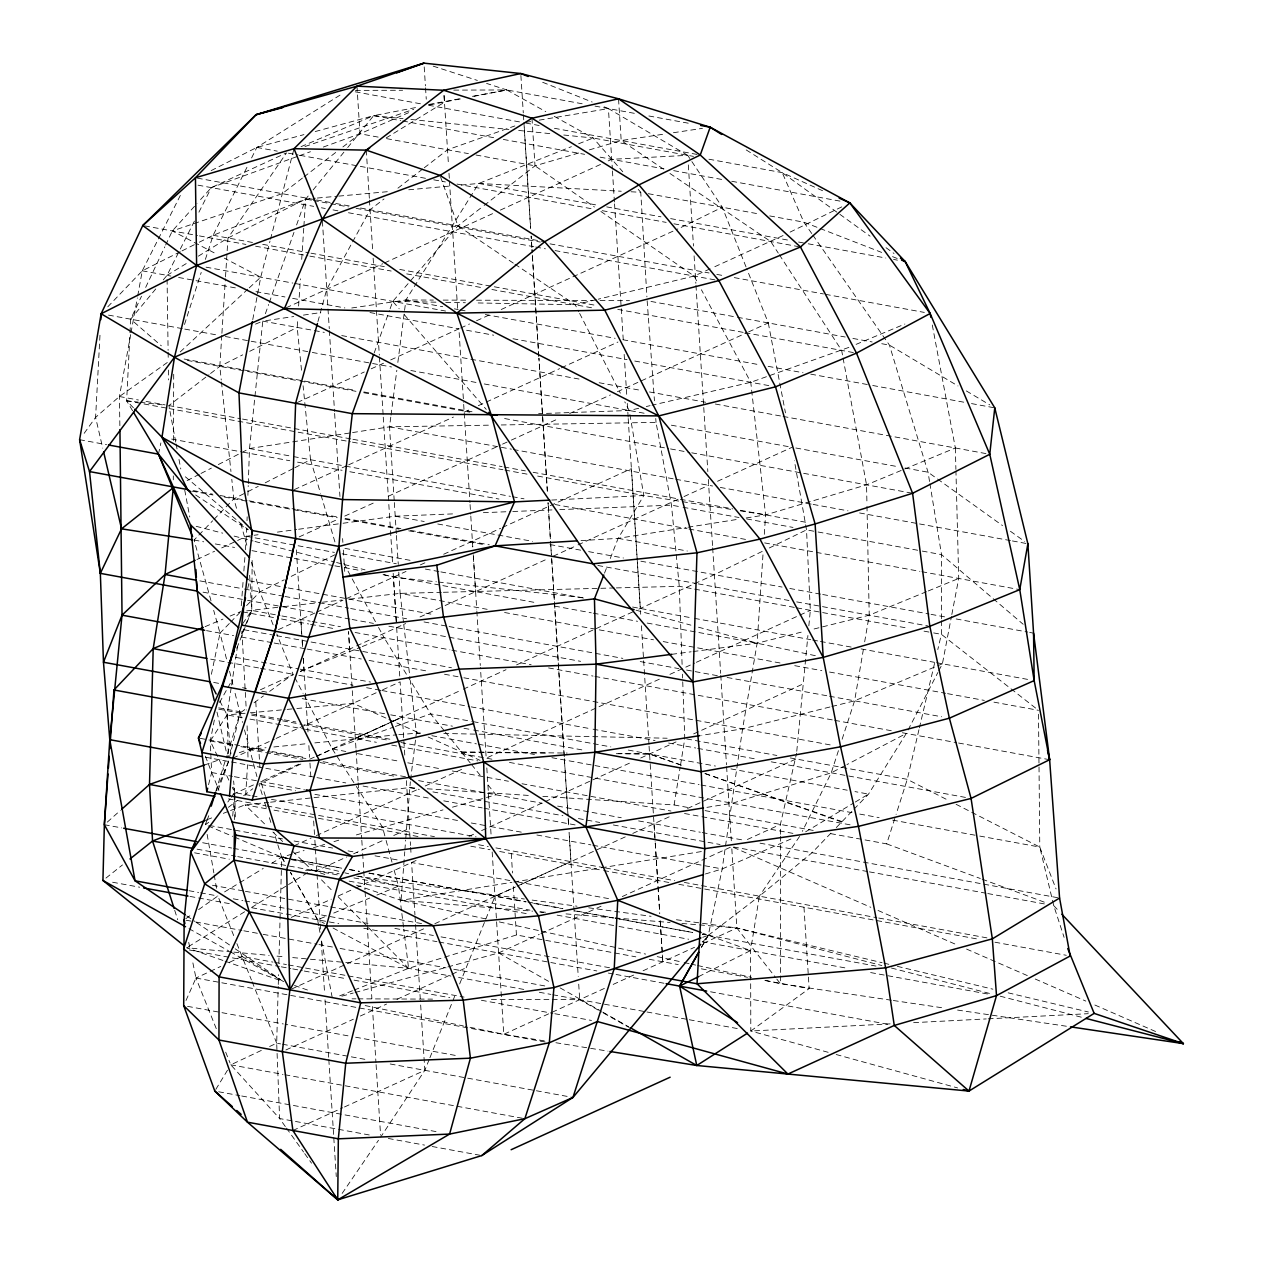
<?xml version="1.0" encoding="UTF-8"?>
<svg xmlns="http://www.w3.org/2000/svg" width="1263" height="1263" viewBox="0 0 1263 1263"><rect width="100%" height="100%" fill="white"/><g stroke="black" fill="none" stroke-linecap="round" stroke-linejoin="round"><path stroke-width="0.75" stroke-dasharray="5 3.75" d="M246.774 623.038L251.747 610.439L249.506 573.181M941.409 620.717L941.377 634.326L937.793 649.592M941.409 618.775L941.535 554.615L929.915 483.713M173.299 479.829L173.315 475.898M173.441 440.503L173.71 373.659M252.158 560.456L251.747 610.439L244.848 626.432M234.492 819.624L234.76 792.627L233.608 780.976M285.312 1126.517L279.612 1118.544L276.692 1043.175L278.223 986.419M278.27 984.461L278.539 974.673M278.855 962.927L281.712 857.214L274.039 832.601M245.464 549.8L246.743 528.502M247.011 520.703L247.153 516.804M247.895 495.349L248.227 485.592M248.29 483.65L249.506 448.539L262.783 321.118L293.726 316.539M132.599 410.791L126.647 400.781L129.9 334.711M129.994 332.769L130.673 319.176L141.503 296.237M99.982 335.263L95.593 417.39L102.745 448.128M245.669 795.295L247.532 764.731M247.99 757.09L247.043 723.841M221.799 335.248L219.809 366.365L221.262 380.005M221.909 333.306L225.382 278.839M225.509 276.881L227.987 237.981L286.543 152.855L211.331 187.619L198.323 202.048M301.51 370.217L297.2 327.417L297.705 319.634M298.605 306.025L300.405 278.807M301.699 259.373L303.752 228.256M303.878 226.314L305.678 199.096L311.866 191.502M708.354 935.046L700.57 948.876L708.29 935.362L722.183 868.944L742.581 728.846L757.137 643.199L763.168 551.836M764.32 534.328L765.599 514.894L750.759 382.294L701.407 289.764M241.265 605.751L241.849 598.046M241.991 596.104L243.285 578.738M243.87 571.034L244.88 557.52M485.813 918.943L401.081 900.314L404.76 851.751M404.902 849.81L405.644 840.1M405.786 838.158L410.349 781.765M232.692 816.119L234.76 792.627L233.671 787.133M780.408 834.259L780.392 824.423L796.59 753.206M796.764 751.28L807.91 635.494M808.841 625.817L810.325 610.329L806.52 529.876L794.395 460.742M410.586 779.808L416.38 732.872L410.286 680.552M394.214 500.653L389.525 426.831L390.788 417.074M391.041 415.132L396.835 370.248M397.845 362.434L405.912 299.978L478.772 183.451L571.381 146.666M228.319 753.695L227.04 714.937L231.303 686.977M231.587 685.114L237.491 646.498M542.837 796.353L674.11 804.957L680.204 767.036M680.52 765.141L684.783 738.602L682.462 674.174M863.371 649.45L854.593 700.823L841.411 741.444M864.666 641.825L869.228 615.192L866.986 506.242M119.874 425.694L119.401 396.519L130.657 334.632M131.005 332.706L137.351 297.894M137.699 295.952L142.277 270.819L180.372 195.355M252.758 319.618L260.731 277.197L269.998 241.122M938.788 670.764L942.403 663.785L951.465 616.391M951.828 614.497L958.728 578.454L955.949 471.352M210.7 750.869L210.274 741.018L214.963 716.816M211.395 674.253L220.015 633.11L213.668 610.329M158.459 454.143L160.875 442.934M247.706 588.432L249.032 582.748M918.943 729.746L907.276 779.35L896.099 814.398M919.385 727.835L934.652 662.949M229.456 757.721L240.033 713.058L234.792 692.124M208.553 784.718L211.647 772.53L210.779 752.843M270.487 239.228L294.026 148.687M317.929 321.591L326.77 289.29L370.091 209.769L384.015 198.97M207.179 819.182L205.459 824.771L232.692 836.359M215.831 791.254L226.772 755.874M227.356 754.027L240.033 713.058L246.269 708.496M830.644 833.627L886.689 843.889L895.514 816.23M184.509 324.48L201.212 272.429M205.38 259.42L213.147 235.265L248.101 164.979M838.427 750.68L831.243 772.83L802.368 831.338M265.388 313.713L268.64 304.478M269.287 302.631L293.979 232.376M296.584 224.972L305.678 199.096L315.403 198.212M374.195 352.93L389.462 310.587M390.125 308.74L392.777 301.383L457.932 225.856L482.592 206.643M208.758 815.724L205.459 824.771L211.568 820.113M218.01 790.385L228.587 761.447L228.382 755.621M604.503 573.181L607.377 565.856M610.25 558.514L618.144 538.354L643.83 495.538L629.195 410.507L624.775 401.839M236.813 648.251L246.064 624.838M429.183 1059.515L424.826 1070.314L380.7 1137.063M429.909 1057.715L456.022 992.939M459.653 983.94L495.001 896.288L514.42 887.431M216.462 790.464L228.587 761.447L227.245 755.748M241.786 633.552L244.091 628.216M186.008 1000.47L195.97 978.051L192.15 959.28M145.671 287.411L164.822 246.822M165.658 245.054L172.321 230.94L197.028 203.501M251.59 157.954L256.831 147.408L342.605 93.509M163.259 279.897L167.032 275.35L179.441 250.784M180.325 249.032L194.502 220.962M198.923 212.184L211.331 187.619L297.594 156.375M908.081 729.967L937.888 672.5M219.525 702.56L226.914 689.393M227.829 687.751L232.439 679.51M215.799 1089.416L227.782 1069.745M228.856 780.171L210.274 741.018L227.04 714.937L248.369 712.964M799.574 836.406L759.363 896.177L708.29 935.362L702.023 942.861M242.717 623.638L251.747 610.439L280.07 615.618M342.147 1193.409L378.49 1140.284M84.179 433.32L95.593 417.39L119.401 396.519L167.363 362.465M227.814 802.021L230.134 798.895M231.287 797.332L234.76 792.627L232.234 787.291M313.098 189.987L346.457 149.05M347.688 147.534L373.643 115.675L416.111 107.481M155.744 288.959L130.673 319.176L161.348 345.825M107.765 306.83L142.277 270.819L180.293 251.747M211.016 600.825L194.076 540.043L212.642 520.798M213.968 519.425L233.86 498.79L246.048 492.57M830.912 833.154L812.077 852.699L759.363 896.177L750.585 950.581L750.806 1031.018L828.591 1052.426M836.28 827.581L852.636 810.593M853.962 809.22L868.534 794.095L906.281 733.456L846.952 764.589M229.313 623.496L220.015 633.11L227.166 661.67M230.64 622.122L239.938 612.492M246.585 605.624L259.862 591.873L284.238 579.812M180.23 351.919L247.785 289.195M249.237 287.869L260.731 277.197L224.325 258.141M107.276 822.118L120.38 810.436M105.95 878.085L122.479 864.934M484.139 205.443L535.007 165.832L581.848 152.081M397.94 188.171L422.742 168.989M424.257 167.79L447.512 149.792L514.846 125.937M302.425 178.099L282.202 193.665L172.321 230.94L217.394 254.526M303.988 176.899L336.653 151.734M342.889 146.95L360.002 133.767L408.612 112.691M175.746 442.082L168.91 405.581L209.011 374.685M210.558 373.501L219.809 366.365L242.67 354.856M228.366 807.325L237.539 800.347M243.648 795.706L252.805 788.728M254.052 702.781L263.414 695.929M269.651 691.366L293.032 674.237L276.818 633.963M803.978 907.229L809.157 988.582L750.806 1031.018L890.115 1023.867M185.74 918.722L190.555 915.312M198.591 909.628L217.868 895.988L233.971 936.278M188.345 946.713L245.085 911.491M251.763 907.355L286.812 885.6M288.485 884.558L308.504 872.133M386.225 137.888L444.481 102.208L443.929 93.683L448.507 165.421M167.032 275.35L188.44 262.23M198.338 256.168L227.987 237.981L305.678 199.096L311.503 200.154M224.577 891.915L238.028 883.737M239.702 882.726L263.225 868.439M271.624 863.339L281.712 857.214L292.905 853.867M805.636 831.812L853.63 803.031M855.288 802.037L868.534 794.095L854.972 791.601M845.2 765.504L831.243 772.83L732.382 803.252L705.401 807.61M187.129 480.572L199.254 474.351M200.991 473.451L211.379 468.115M218.325 464.563L249.506 448.539L350.625 432.862M247.801 491.686L258.252 486.366M265.23 482.813L293.111 468.605M294.863 467.705L310.54 459.716L303.088 385.783M211.174 170.6L256.831 147.408L303.925 134.62M249.711 351.319L297.2 327.417M746.023 266.888L722.31 207.243L679.636 228.145M182.03 250.879L197.581 243.064M199.317 242.196L213.147 235.265L305.678 199.096M698.644 976.583L750.585 950.581L702.86 933.246M291.216 576.37L336.495 553.968M783.06 235.549L711.922 268.024M790.085 232.108L842.816 206.358M762.221 551.41L714.384 574.665L636.757 610.061M769.309 547.968L806.52 529.876L816.166 531.644M300.847 764.02L258.931 784.086L262.42 795.28M316.571 756.505L332.295 748.991L393.519 727.125M369.254 1134.963L279.612 1118.544L230.782 1064.82L262.562 1049.837M269.635 1046.506L276.692 1043.175L280.544 1043.885M196.917 559.556L214.615 551.252M221.704 547.921L235.865 541.29M237.633 540.453L246.474 536.301L258.062 534.738M216.273 1028.666L195.97 978.051L208.363 972.226M210.132 971.405L220.772 966.416M229.629 962.248L242.022 956.423L272.919 962.09M286.18 307.777L382.752 263.746M384.52 262.925L493.359 213.305M500.369 210.084L601.172 164.143M608.166 160.906L611.781 159.312L687.704 155.333L722.31 207.243M297.405 402.471L364.281 371.985M371.211 368.812L383.542 363.207M390.693 359.923L458.911 328.822L463.584 402.455M460.648 328.017L469.504 323.991M476.53 320.77L490.691 314.329M501.237 309.498L677.868 228.95M294.358 489.602L346.946 465.637M348.667 464.831L453.433 417.058M464.184 412.148L471.273 408.928M478.298 405.691L559.604 368.654M561.293 367.833L617.939 342.036M299.173 536.901L337.789 519.298M344.752 516.093L376.121 501.806M388.294 496.248L500.827 444.939M502.548 444.118L509.652 440.913M511.373 440.092L559.13 418.353M569.66 413.506L610.392 394.972M617.402 391.735L746.828 332.722M748.612 331.901L768.283 322.933L746.733 268.703M278.428 629.637L314.866 613.029M316.603 612.223L342.936 600.225M346.425 598.615L406.023 571.444M420.358 564.893L427.557 561.625M443.676 554.252L500.669 528.281M502.39 527.476L631.453 468.636L640.309 608.45M260.383 689.787L293.553 674.663M300.531 671.474L354.871 646.703M356.608 645.898L405.628 623.543M419.979 616.991L443.313 606.351M445.113 605.53L548.031 558.609M553.273 556.178L576.323 545.711M578.028 544.89L682.241 497.369M684.009 496.564L708.701 485.308M717.558 481.266L792.043 447.291M232.834 758.163L274.324 739.25M276.06 738.445L380.952 690.608M382.689 689.803L400.118 681.862L404.807 755.59M393.582 720.952L402.266 716.974M232.96 794.253L253.879 784.718M265.451 796.448L260.841 781.529L299.252 764.02M309.719 759.237L314.976 756.837M316.729 756.048L388.42 723.352M390.156 722.547L461.563 689.993M463.347 689.172L506.021 669.706M516.599 664.875L635.036 610.866M294.105 845.784L311.203 837.985M316.382 835.617L418.021 789.264M425.189 785.981L462.889 768.804M659.333 679.194L486.208 758.163L480.429 667.385M669.927 674.363L684.025 667.938M685.793 667.132L694.603 663.107M696.371 662.301L810.325 610.329M305.504 870.286L316.808 870.602L346.63 856.993M353.64 853.788L383.321 840.258M393.756 835.49L409.433 828.354M291.279 917.412L331.253 899.177M338.279 895.972L354.066 888.773M355.819 887.968L416.995 860.071M469.015 836.343L474.414 833.88M481.582 830.612L631.926 762.047M640.72 758.005L676.037 741.918M693.671 733.882L803.252 683.883M291.658 989.024L425.015 928.21M434.851 923.695L515.462 886.973M517.199 886.137L625.753 836.659M632.779 833.422L669.895 816.514M687.53 808.462L796.037 758.968M521.493 884.211L570.955 861.65L569.108 832.585L578.233 976.425M285.896 1049.979L353.34 1019.225M360.35 1016.02L386.573 1004.069M397.008 999.301L450.07 975.083M451.87 974.278L466.189 967.742M355.092 992.513L498.601 952.949L539.206 934.431M540.974 933.625L601.046 906.234M622.264 896.556L731.687 846.636L736.866 927.989L775.608 977.53M747.349 839.5L780.392 824.423M292.89 1130.496L342.731 1107.762M344.483 1106.972L424.826 1070.314L420.39 1000.596M604.361 988.424L503.779 1034.302L465.273 1026.314M613.171 984.414L634.294 974.768M643.104 970.758L694.539 947.297M703.365 943.272L736.866 927.989L882.079 962.69M393.693 720.984L402.423 717.005M710.153 268.83L694.097 276.044L598.22 299.189M705.401 873.98L722.183 868.944L791.743 838.664M301.052 146.65L373.643 115.675L403.039 118.675M205.064 626.669L222.935 619.107M230.103 616.076L240.823 611.545M942.403 663.785L854.593 700.823L831.812 706.522M848.862 347.388L750.759 382.294L651.992 405.218M856.093 344.373L904.861 324.038M318.686 925.574L317.597 919.796L326.58 916.054M333.764 913.054L369.712 898.056M376.911 895.072L398.477 886.073L393.314 867.065M932.299 325.017L955.349 447.986L866.544 484.85L812.33 500.985M255.521 324.117L260.967 321.86M926.505 591.684L869.228 615.192L812.235 629.432M928.289 590.942L958.728 578.454M300.326 671.316L360.476 647.272M362.307 646.545L384.189 637.799L407.412 675.847M339.7 995.86L352.393 990.792M354.193 990.066L408.596 968.326L516.441 934.967L635.826 956.833M578.643 143.777L593.168 138.014L693.498 156.391M206.974 819.734L212.421 817.619M223.314 813.356L228.745 811.225M230.561 810.514L245.085 804.847L268.593 802.384M299.426 155.696L310.445 151.718M323.296 147.061L360.002 133.767L379.026 137.257M395.382 726.462L430.636 713.879L471.32 721.331M204.48 765.015L220.978 759.174M239.291 752.701L248.464 749.448L266.035 747.712M702.749 937.304L708.29 935.362L702.37 934.257L876.001 966.084M304.967 146.54L413.711 109.313M294.768 853.314L304.099 850.52M313.429 847.741L324.638 844.394M333.969 841.616L339.558 839.942M356.355 834.922L442.997 809.883M746.196 517.972L765.599 514.894L810.467 501.537M589.347 149.887L621.191 140.54L663.754 134.162M452.454 807.183L484.613 798.027M486.492 797.49L495.949 794.79L486.176 782.681M341.878 996.16L353.214 993.034M315.229 131.541L373.643 115.675L400.734 120.648M693.103 651.534L757.137 643.199L804.626 631.326M829.902 706.996L742.581 728.846L701.77 735.319M596.31 299.663L575.218 304.746L475.172 302.899M638.699 408.296L629.195 410.507L538.622 413.664M646.293 406.528L650.098 405.644M429.625 104.876L460.506 98.909M474.02 96.304L506.842 89.957L585.401 104.355M428.536 104.529L460.995 98.498M472.457 96.351L506.842 89.957L545.774 111.633M525.787 122.385L531.628 121.437M539.254 120.143L608.545 108.586L601.093 105.65M356.466 885.189L401.081 900.314L511.925 882.316M513.867 882L599.436 868.107M601.393 867.792L702.512 851.373M581.027 540.627L618.144 538.354L686.046 527.555M687.988 527.239L738.429 519.219M352.582 432.562L389.525 426.831L491.433 425.126M673.432 132.71L702.449 128.368M303.404 315.118L320.818 312.545M351.761 307.983L405.912 299.978L433.367 300.073M277.386 532.118L296.694 529.513M298.636 529.244L341.121 523.514M343.062 523.245L395.208 516.188L455.959 513.773M671.758 654.313L691.161 651.787M246.648 610.882L281.617 606.887M283.559 606.666L320.47 602.451M322.412 602.23L341.847 600.02M349.614 599.136L400.118 593.373L441.403 592.331M270.55 802.179L409.622 787.638L417.453 788.159M273.85 746.954L307.035 743.67M314.85 742.897L396.85 734.798M398.808 734.608L420.295 732.95M250.311 712.79L285.217 709.569M287.159 709.396L294.911 708.669M296.852 708.496L353.103 703.317L387.078 718.568M317.36 198.038L336.795 196.286M338.752 196.112L389.304 191.534M408.754 189.782L449.596 186.087M461.263 185.03L478.772 183.451L621.254 191.234M913.654 1022.651L986.245 1018.925M988.203 1018.815L1088.264 1013.684M551.726 500.053L643.83 495.538L680.552 501.364M483.382 512.667L510.82 511.578M512.778 511.499L551.963 509.92M559.809 509.621L671.49 505.153L681.136 506.921M443.376 592.284L614.402 587.958M616.376 587.911L679.273 586.316L692.771 588.795M501.222 424.968L656.034 422.379L671.49 505.153L679.273 586.316L682.099 664.401M355.424 90.383L402.613 90.257M453.749 90.115L506.842 89.957L486.587 83.405M443.187 300.105L466.71 300.168M476.514 300.199L592.221 300.562M600.067 300.594L629.495 300.673M352.061 998.828L355.992 998.844M357.95 998.844L432.53 999.128M491.402 999.349L550.273 999.57M552.231 999.57L579.701 999.68L601.756 1012.073M461.721 752.385L547.826 753.111M616.312 753.695L649.577 753.979L682.888 765.694L649.577 753.979L618.191 753.632M461.295 751.864L567.198 753.048M435.94 302.173L392.777 301.383L399.187 308.772M445.744 302.362L465.368 302.725M443.818 733.456L477.114 734.166M479.072 734.198L667.148 738.224M631.011 191.771L640.767 192.308L646.909 296.868M427.257 788.791L531.091 795.595M401.081 900.314L532.639 911.16M540.501 911.807L546.39 912.296M566.029 913.907L613.155 917.791L576.386 910.986M615.113 917.964L670.1 922.495M681.878 923.458L697.586 924.753M699.56 924.911L736.866 927.989L881.89 965.548M231.855 951.939L186.687 947.755L223.267 960.559M233.813 952.128L269.161 955.396M277.023 956.123L284.87 956.865M292.732 957.591L308.44 959.043M310.398 959.233L343.789 962.327M345.762 962.501L408.596 968.326L450.891 976.078M410.885 119.464L508.878 129.442M518.683 130.436L550.052 133.625M563.772 135.015L593.168 138.014L622.754 171.752M383.984 574.728L393.456 577.175L436.366 581.801M438.324 582.022L584.69 597.794M133.436 407.807L126.647 400.781L138.172 402.092M140.082 402.313L165.058 405.139M292.369 851.041L311.85 870.065L339.147 873.791M356.687 876.175L524.35 899.019M532.149 900.093L577.002 906.203M588.7 907.797L651.077 916.307M676.431 919.748L736.866 927.989M891.394 1000.233L780.439 983.735L765.031 980.341M893.336 1000.517L943.95 1008.032M957.575 1010.068L1066.588 1026.266M682.494 501.679L732.745 509.668M740.465 510.899L765.599 514.894M544.306 1040.854L503.779 1034.302L492.144 851.578M555.894 1042.733L588.7 1048.037M590.626 1048.337L608.008 1051.148M281.807 857.23L341.878 868.139M349.63 869.544L359.324 871.296M369.017 873.065L525.992 901.671M348.004 1035.834L285.185 1024.293M355.629 1037.207L458.864 1056.057M594.984 106.108L635.463 113.528M648.882 115.975L689.109 123.348M355.266 91.82L420.832 103.834M428.52 105.239L520.088 122.006M525.818 123.064L539.175 125.511M554.441 128.305L698.328 154.67M708.922 159.217L782.239 172.652L824.944 191.771M402.676 120.995L495.585 138.014M503.337 139.435L584.643 154.339M600.13 157.165L664.006 168.879M673.684 170.647L722.089 179.52M731.766 181.288L840.163 201.149M386.636 138.646L468.415 153.628M476.025 155.017L535.007 165.832L594.463 207.021M648.345 193.697L760.231 214.189M769.72 215.926L803.852 222.177L818.329 227.798M478.772 183.451L598.946 205.459M606.698 206.879L660.959 216.826M670.653 218.61L788.901 240.27M798.579 242.038L806.347 243.459M808.273 243.806L885.805 258.015M893.557 259.436L897.44 260.146M256.831 147.408L277.26 151.15M288.469 153.202L298.163 154.97M300.089 155.333L426.01 178.399M433.762 179.82L445.381 181.951M457.001 184.082L594.478 209.263M602.23 210.684L666.154 222.383M673.905 223.804L798.611 246.648M197.375 178.13L314.676 199.617M316.587 199.964L333.779 203.122M335.705 203.469L350.988 206.264M360.539 208.016L542.774 241.407M313.445 200.517L348.351 206.911M356.103 208.332L540.343 242.086M550.037 243.854L709.064 272.982M716.816 274.403L724.583 275.823M734.277 277.607L823.476 293.947M825.418 294.311L924.327 312.419M198.007 185.172L313.682 206.358M321.418 207.779L325.27 208.49M333.006 209.895L338.8 210.968M348.446 212.737L533.823 246.695M535.749 247.043L545.395 248.811M555.057 250.579L716.958 280.244M650.982 301.447L735.603 316.934M737.513 317.297L845.2 337.016M852.904 338.437L872.133 341.957M881.748 343.71L889.436 345.115L957.986 385.957M213.147 235.265L253.074 242.575M262.736 244.343L309.056 252.837M310.982 253.184L384.315 266.619M399.755 269.445L492.396 286.417M494.322 286.78L596.546 305.504M617.765 309.388L743.212 332.374M745.138 332.722L854.641 352.787M144.629 225.872L197.502 235.549M199.443 235.913L245.922 244.422M255.615 246.206L307.919 255.773M309.861 256.136L391.183 271.04M406.686 273.882L482.229 287.711M491.923 289.495L591.826 307.793M405.912 299.978L442.713 306.72M454.348 308.851L458.216 309.561M460.158 309.924L465.968 310.982M485.339 314.534L615.113 338.31M622.864 339.731L760.389 364.928M768.141 366.333L803 372.727M810.751 374.148L870.791 385.152M872.733 385.499L963.764 402.187M971.515 403.592L994.77 407.854M206.043 267.172L292.811 283.07M294.689 283.417L445.586 311.061M142.277 270.819L170.9 276.06M178.62 277.481L194.092 280.307M196.018 280.67L236.607 288.106M255.947 291.642L284.933 296.963M292.669 298.368L344.862 307.935M369.98 312.545L459.085 328.854M466.615 330.243L493.675 335.2M512.999 338.737L627.048 359.623M634.784 361.044L769.799 385.783M262.783 321.118L324.291 332.39M341.72 335.579L581.754 379.547M599.167 382.736L641.762 390.535M649.498 391.956L705.638 402.25M715.316 404.018L781.134 416.08M783.076 416.427L989.766 454.285M108.523 315.118L182.851 328.727M184.777 329.09L215.705 334.742M225.367 336.526L310.382 352.093M312.324 352.456L391.514 366.965M410.838 370.501L476.546 382.531M484.266 383.952L645.819 413.538M671.363 425.189L790.117 446.944M795.864 448.002L897.393 466.6M905.05 468.005L928.037 472.204L935.962 477.888M184.145 359.024L356.103 390.52M363.839 391.94L473.972 412.117M187.192 360.397L298.115 380.716M300.041 381.063L356.008 391.325M363.728 392.73L469.883 412.18M504.616 418.542L668.585 448.586M670.527 448.933L689.819 452.47M691.745 452.817L801.752 472.978M803.678 473.325L912.596 493.28M389.525 426.831L511.389 449.154M513.331 449.517L673.874 478.93M675.816 479.277L712.569 486.018M720.305 487.439L811.225 504.095M813.151 504.442L847.978 510.82M859.582 512.952L917.617 523.577M919.543 523.94L1010.463 540.596M1012.405 540.943L1027.877 543.785M119.401 396.519L138.441 400.008M146.05 401.397L165.09 404.886M168.91 405.581L240.586 418.716M242.528 419.063L351.019 438.94M352.961 439.303L502.106 466.615M504.048 466.978L525.361 470.878M533.112 472.299L678.42 498.917M680.347 499.28L732.666 508.863M740.418 510.284L807.483 522.566M126.647 400.781L142.088 403.607M144.014 403.971L167.174 408.202M169.1 408.565L350.514 441.797M352.44 442.145L502.958 469.725M504.884 470.073L528.045 474.32M537.691 476.088L643.83 495.538M683.062 507.268L738.997 517.514M746.717 518.935L793.006 527.413M818.092 532.007L920.317 550.731M922.243 551.078L941.535 554.615L1023.172 624.269M249.506 448.539L291.469 456.227M293.379 456.575L343.536 465.763M345.478 466.126L510.426 496.343M512.368 496.691L524.019 498.822M555.073 504.521L687.025 528.692M688.966 529.039L747.191 539.711M764.652 542.916L919.906 571.35M921.848 571.713L1019.762 589.647M171.642 439.082L241.391 451.854M243.317 452.217L289.811 460.727M297.563 462.147L342.084 470.31M349.835 471.731L498.996 499.059M79.616 439.698L106.534 444.639M618.144 538.354L687.356 551.031M395.208 516.188L424.226 521.508M437.772 523.987L532.544 541.353M549.958 544.542L580.917 550.21M588.653 551.631L623.464 558.009M640.878 561.198L782.097 587.074M789.833 588.479L820.776 594.163M822.718 594.51L929.11 614.007M931.036 614.355L946.508 617.197M956.186 618.965L1027.766 632.068M1029.692 632.431L1033.56 633.142M193.255 490.581L212.484 494.101M220.172 495.506L247.09 500.432M249.016 500.795L295.163 509.242M297.073 509.589L339.384 517.341M345.115 518.398L400.876 528.613M410.491 530.365L489.318 544.811M192.197 491.165L213.021 494.985M224.388 497.054L246.727 501.158M250.39 501.821L337.268 517.735M344.988 519.156L399.045 529.055M408.707 530.823L483.997 544.621M597.841 565.477L696.308 583.506M698.234 583.869L788.965 600.493M796.7 601.898L927.926 625.943M694.697 589.142L794.916 607.503M796.842 607.85L908.618 628.327M924.027 631.153L931.747 632.558M933.673 632.921L941.377 634.326L1036.939 709.111M410.065 560.314L343.204 548.063L344.72 571.397M246.474 536.301L334.411 552.405M342.099 553.81L396.329 563.756M425.378 569.076L438.924 571.555M440.866 571.902L584.169 598.157M632.574 607.029L692.598 618.033M694.539 618.381L810.735 639.662M812.662 640.025L818.471 641.083M820.413 641.446L851.388 647.114M861.082 648.898L934.667 662.365M936.593 662.728L1028.429 679.541M194.076 540.043L203.722 541.811M215.294 543.943L234.571 547.463M251.937 550.652L292.432 558.072M294.358 558.42L332.927 565.477M334.853 565.84L342.557 567.245M344.483 567.608L361.849 570.781M383.052 574.665L440.898 585.258M442.839 585.622L537.312 602.925M554.662 606.114L591.305 612.823M593.231 613.171L637.578 621.301M647.224 623.069L757.137 643.199L815.661 655.75M398.776 572.155L400.118 593.373L487.171 609.319M504.584 612.508L653.524 639.804M663.201 641.572L781.197 663.186M794.743 665.664L821.818 670.621M829.554 672.042L945.624 693.308M947.55 693.655L984.303 700.397M993.981 702.165L1038.47 710.311M249.474 580.854L286.322 587.611M288.264 587.958L433.698 614.607M199.886 580.885L242.449 588.684M244.391 589.047L283.038 596.12M284.964 596.468L348.699 608.15M350.625 608.498L406.623 618.759M424.005 621.949L447.181 626.195M449.107 626.543L622.848 658.37M640.23 661.559L678.863 668.632M686.583 670.053L717.479 675.705M727.141 677.473L827.549 695.866M829.475 696.229L941.645 716.768M203.043 592.173L245.638 599.972M247.58 600.32L317.281 613.092M319.207 613.455L350.198 619.123M352.124 619.486L373.422 623.385M388.909 626.211L580.585 661.338M281.949 615.965L310.24 621.159M312.135 621.491L340.442 626.685M242.764 611.892L273.755 617.575M281.507 618.996L308.63 623.969M310.572 624.317L333.811 628.579M355.124 632.479L449.928 649.845M451.87 650.208L531.139 664.733M548.552 667.922L593.026 676.068M594.952 676.415L832.791 719.989M834.732 720.336L892.736 730.977M902.414 732.745L956.644 742.676M958.585 743.039L1049.632 759.71M243.996 629.732L274.734 635.352M276.66 635.699L451.459 667.732M206.564 630.647L233.56 635.605M241.296 637.01L272.271 642.693M274.197 643.041L305.172 648.724M307.114 649.071L361.297 659.002M369.049 660.423L429.041 671.411M444.529 674.253L461.942 677.442M463.884 677.789L694.192 719.989M696.134 720.336L832.885 745.391M686.709 738.95L776.856 755.463M790.275 757.926L907.276 779.35L949.113 800.742M235.613 657.36L298.336 668.837M300.231 669.185L370.548 682.067M210.668 659.144L258.552 667.922M260.462 668.269L293.032 674.237M298.842 675.295L353.056 685.225M366.602 687.704L380.163 690.198M382.089 690.545L469.22 706.506M471.162 706.87L591.147 728.846M593.089 729.193L655.039 740.544M668.601 743.039L695.708 747.996M697.65 748.359L757.658 759.347M771.219 761.826L969.163 798.09M473.262 721.678L591.447 743.339M593.389 743.686L610.834 746.891M628.264 750.08L715.458 766.057M730.961 768.899L847.22 790.196M213.684 682.43L219.446 683.488M242.543 687.719L246.396 688.43M261.788 691.24L267.567 692.298M302.204 698.644L388.799 714.511M390.725 714.858L452.454 726.178M463.995 728.293L471.699 729.698M473.625 730.046L583.317 750.143M416.38 732.872L420.247 733.566M431.867 735.697L476.404 743.86M478.33 744.207L534.486 754.5M551.899 757.689L699.039 784.639M700.981 785.002L851.988 812.662M859.74 814.082L879.095 817.635M892.641 820.113L977.83 835.711M979.772 836.074L1039.781 847.063L1056.042 888.947M218.688 707.848L243.791 712.443M251.511 713.863L282.391 719.515M284.317 719.878L295.905 721.994M307.477 724.125L392.398 739.676M218.704 709.159L243.901 713.769M251.669 715.19L280.733 720.526M282.675 720.873L302.062 724.425M304.004 724.788L389.288 740.402M400.924 742.533L492.017 759.221M509.463 762.426L850.694 824.928M219.794 700.949L227.04 714.937L242.354 717.747M250.011 719.136L303.625 728.972M305.551 729.319L376.39 742.297M391.719 745.107L397.466 746.149M399.376 746.512L477.888 760.894M674.11 804.957L689.566 807.783M705.022 810.609L813.246 830.438M303.988 695.092L332.295 748.991L345.841 751.469M357.461 753.601L400.039 761.4M407.791 762.82L440.692 768.835M452.312 770.967L485.213 776.998M487.155 777.345L508.436 781.244M521.998 783.739L670.985 811.035M684.53 813.514L700.018 816.34M701.944 816.703L794.869 833.722M200.312 738.366L264.425 750.111M271.971 751.501L305.93 757.721M210.274 741.018L233.213 745.233M240.87 746.638L265.735 751.185M267.645 751.532L305.899 758.542M323.107 761.7L407.254 777.108M248.464 749.448L302.599 759.379M319.997 762.552L397.34 776.729M418.606 780.629L542.222 803.268M557.646 806.094L621.254 817.745M638.604 820.918L700.286 832.222M702.212 832.585L742.691 839.99M760.042 843.179L1057.636 897.693M409.622 787.638L419.316 789.422M432.909 791.901L562.888 815.724M578.422 818.566L599.751 822.466M613.344 824.96L720.052 844.505M733.629 846.999L867.507 871.517M869.449 871.88L985.85 893.194M987.792 893.557L1046.001 904.213M205.585 757.232L315.04 777.282M316.966 777.629L345.778 782.918M363.065 786.075L430.304 798.39M443.755 800.853L482.182 807.894M484.108 808.257L578.249 825.497M205.38 756.19L211.647 772.53L232.455 776.335M234.35 776.682L258.947 781.197M260.841 781.529L304.367 789.501M260.857 784.434L295.605 790.796M314.897 794.332L457.743 820.508M471.257 822.987L486.697 825.813M490.549 826.523L521.445 832.175M536.886 835.001L590.926 844.9M592.868 845.263L722.183 868.944M250.216 795.453L234.76 792.627L235.392 819.655M252.142 795.816L259.862 797.221M271.45 799.353L310.051 806.426M311.977 806.773L476.072 836.832M228.445 798.911L265.025 805.62M266.951 805.968L434.409 836.643M478.63 844.742L488.244 846.51M495.933 847.915L603.603 867.634M605.53 867.997L674.758 880.674M684.372 882.427L876.822 917.696M878.748 918.043L990.413 938.504M266.304 808.73L245.085 804.847L265.94 825.228M274.008 810.151L316.445 817.919M318.387 818.282L418.685 836.643M470.767 846.194L490.06 849.731M499.69 851.499L601.772 870.191M603.698 870.539L669.201 882.537M678.831 884.305L979.504 939.388M994.944 942.214L1066.304 955.286M209.311 825.465L282.517 838.885M294.09 841L332.611 848.057M348.02 850.883L357.666 852.651M375 855.825L400.039 860.419M509.857 880.532L411.596 862.534L414.943 914.854M517.562 881.937L610.045 898.877M104.355 824.723L121.706 827.897M202.664 842.737L231.587 848.026M233.513 848.373L341.894 868.234M349.646 869.654L359.324 871.423M369.017 873.207L526.008 901.956M533.76 903.377L562.824 908.713M574.46 910.844L617.102 918.643M619.028 919.006L692.677 932.504L615.144 918.138M197.091 849.178L235.818 856.267M237.744 856.63L338.437 875.07M353.94 877.911L530.034 910.165M539.711 911.949L543.579 912.66M557.109 915.138L617.086 926.126M619.028 926.474L688.682 939.23M702.212 941.709L845.468 967.963M870.649 972.573L990.697 994.565M194.581 852.825L229.361 859.203M349.141 881.148L528.818 914.049M649.308 959.296L678.231 964.6M701.328 968.832L747.538 977.294M764.873 980.467L809.157 988.582M212.452 885.268L243.443 890.936M245.385 891.299L328.664 906.55M330.59 906.913L421.621 923.585M188.976 890.699L198.607 892.467M200.533 892.815L217.868 895.988M233.26 898.814L242.875 900.566M244.801 900.929L285.201 908.334M287.127 908.681L367.943 923.49M394.877 928.416L433.351 935.473M441.055 936.878L614.228 968.595M112.612 882.237L139.688 887.21M189.955 896.414L230.576 903.85M251.842 907.75L338.768 923.679M363.807 928.258L436.982 941.661M438.908 942.024L596.815 970.947M608.356 973.063L614.134 974.12M616.06 974.468L664.212 983.293M710.548 991.787L890.399 1024.735M186.056 920.222L193.76 921.627M195.686 921.99L241.912 930.452M243.838 930.799L261.173 933.973M263.099 934.336L317.029 944.219M318.955 944.566L332.437 947.029M340.142 948.45L446.076 967.853M453.78 969.258L546.216 986.198M458.58 977.483L525.882 989.813M539.333 992.276L550.873 994.391M552.784 994.739L645.077 1011.647M646.988 1011.995L687.372 1019.399M689.282 1019.746L739.281 1028.903M274.845 962.438L286.433 964.569M288.359 964.916L346.283 975.525M348.209 975.889L464.058 997.107M481.424 1000.28L552.862 1013.368M554.804 1013.731L591.479 1020.441M189.371 949.981L279.376 966.479M281.286 966.827L290.869 968.579M292.779 968.926L302.346 970.679M304.272 971.042L346.394 978.746M354.05 980.151L449.802 997.691M195.97 978.051L549.31 1042.78M187.555 1006.343L283.275 1023.946M282.47 1044.233L365.196 1059.389M390.204 1063.983L534.486 1090.411M536.396 1090.758L572.96 1097.452M230.782 1064.82L283.007 1074.403M284.949 1074.75L522.914 1118.339M218.657 1091.769L239.828 1095.653M241.738 1096L438.04 1131.964M388.325 1138.468L424.557 1145.099M432.183 1146.504L479.861 1155.235M527.918 902.019L562.809 908.476M365.165 1005.553L463.347 1025.919M499.28 921.911L539.727 930.799M541.653 931.226L645.646 954.086M657.202 956.628L682.225 962.138M684.151 962.564L695.708 965.106M697.634 965.532L751.564 977.373M883.989 963.148L889.72 964.522M897.361 966.353L992.892 989.182M1008.174 992.829L1088.422 1012.01M234.508 837.116L281.712 857.214L342.968 872.354M344.878 872.828L348.699 873.775M358.266 876.143L398.477 886.073L401.602 911.539M196.191 526.324L222.746 533.16M234.129 536.096L253.089 540.99M254.984 541.48L334.663 562.019M336.558 562.509L342.241 563.977M344.136 564.466L365.007 569.85M891.425 968.026L992.56 994.218M1000.201 996.191L1082.249 1017.441M636.063 610.203L690.924 625.153M698.502 627.206L757.137 643.199M836.185 1054.51L957.607 1087.932M433.177 66.134L477.367 80.422M311.85 870.065L324.859 874.47M225.098 961.19L281.823 981.035M294.484 985.472L310.761 991.171M705.101 773.493L842.026 821.613M704.991 773.603L841.663 821.992M886.689 843.889L980.325 878.495M982.156 879.174L1046.411 902.934M820.129 228.508L881.669 252.426M892.531 256.642L897.946 258.757M542.68 82.284L592.158 102.035M733.503 847.426L870.807 907.308M878.038 910.465L957.528 945.134M966.574 949.081L1028.003 975.873M1035.218 979.014L1085.817 1001.085M1094.847 1005.016L1158.076 1032.597M388.862 719.373L419.253 733.029M428.204 737.039L480.051 760.342M956.091 804.294L1039.781 847.063L1053.752 905.634L1064.093 937.351M317.597 919.796L290.506 872.449L317.597 919.796L324.465 923.458M333.053 928.037L408.596 968.326L403.781 929.158M554.236 116.338L593.168 138.014M188.992 928.668L228.571 950.834M230.292 951.797L280.212 979.756M603.461 1013.037L628.911 1027.34M498.601 952.949L549.847 982.061M560.109 987.887L601.109 1011.174M602.814 1012.137L628.453 1026.693M687.704 155.333L608.403 108.571L612.366 169.005M966.337 390.93L989.75 404.87M242.022 956.423L283.654 981.683M746.212 149.934L782.239 172.652L870.065 236.165M195.67 494.97L247.99 529.829M513.315 263.114L457.932 225.856L440.692 177.246M514.941 264.204L575.218 304.746L578.754 311.677M663.47 169.084L621.191 140.54L618.538 98.798M669.958 173.473L770.762 241.549L778.276 253.105M186.735 915.896L194.818 921.39M196.428 922.479L233.576 947.692M235.186 948.797L280.418 979.488M600.888 211.474L694.097 276.044L697.76 282.912M937.541 479.024L1002.522 525.597M1010.447 531.281L1024.703 541.511M886.026 247.706L894.015 253.484M185.361 476.798L248.132 529.655M272.903 832.017L282.644 841.537M321.528 879.885L332.579 891.125M338.105 896.73L367.138 926.221M368.512 927.626L408.596 968.326M1053.752 905.634L1059.168 911.397M638.194 189.371L640.767 192.308M404.302 314.692L486.239 409.386M444.118 730.582L430.636 713.879L408.423 677.489M445.35 732.098L470.278 762.994M471.494 764.494L481.282 776.619M776.808 979.093L780.439 983.735L780.439 975.857M286.464 1128.112L303.562 1152.03M304.699 1153.624L311.535 1163.191M811.73 233.497L803.852 222.177L782.239 172.652M812.851 235.123L889.436 345.115L928.037 472.204L929.6 481.787M779.35 254.747L841.647 350.404L842.705 356.166M332.295 748.991L355.298 784.797M356.34 786.423L382.484 827.123L385.578 838.537M281.712 857.214L285.58 863.971M281.602 856.867L285.675 863.987M343.852 563.472L377.621 625.706M378.553 627.443L384.189 637.799M294.863 677.71L303.073 693.355M579.638 313.413L620.354 393.156M211.647 772.53L218.973 790.196M273.124 624.822L259.862 591.873L250.832 559.588M236.891 943.603L251.416 979.93M252.126 981.73L276.692 1043.175M225.698 1052.174L230.055 1063.02M174.704 910.307L177.704 919.669M264.741 802.747L267.061 810.215M269.382 817.682L271.719 825.134M310.54 459.716L320.518 493.344M321.07 495.207L335.469 543.769M236.513 508.294L233.86 498.79L231.792 479.324M240.759 523.482L247.659 548.189M386.099 840.448L392.793 865.155M240.033 713.058L242.512 722.404M244.501 729.888L256.942 776.603M229.55 671.19L232.881 684.514M216.968 712.095L226.803 753.853M188.724 942.387L190.239 949.902M768.283 322.933L785.46 412.859M319.05 927.5L320.123 933.278M321.576 940.982L332.437 998.749M176.094 444.008L177.183 449.77M178.983 459.369L180.783 468.968M184.73 490.107L189.766 516.993M843.068 358.076L866.544 484.85L866.955 504.3M207.132 834.385L213.842 872.891M214.173 874.817L216.526 888.284M401.855 913.496L403.529 927.2M400.118 593.373L403.513 622.438M403.734 624.364L410.065 678.626M221.467 381.947L230.955 471.525M227.04 714.937L230.892 753.774M647.145 300.736L654.455 400.797M655.75 418.463L656.034 422.379M688.319 164.932L693.482 246.048M694.097 255.852L695.85 283.307M695.976 285.28L707.833 471.588M708.322 479.419L712.553 545.948M712.679 547.858L720.668 673.321M720.794 675.279L726.478 764.778M726.604 766.704L731.309 840.779M612.444 170.931L614.418 201.969M614.544 203.911L623.243 339.621M624.159 354.366L626.78 395.556M627.269 403.386L628.153 417.122M628.2 418.527L640.688 614.244M641.43 625.817L648.977 744.223M649.056 746.165L650.192 763.673M650.208 764.352L659.744 913.354M660.17 920.948L662.207 952.097M662.775 961.775L662.286 953.991L662.822 961.775M531.976 118.233L535.007 165.832M520.893 75.496L523.292 112.881M523.403 114.838L523.798 120.743M547.384 491.118L538.922 358.139L547.305 491.118M564.403 758.684L567.987 815.14L564.34 758.684M578.722 984.177L579.701 999.68M548.3 506.526L548.047 502.674L550.4 539.522L548.363 506.542M511.278 853.614L512.51 872.986M513.362 886.547L516.441 934.967M448.981 173.236L449.375 179.093M449.47 181.051L457.664 309.435M463.679 404.397L469.962 502.627M470.057 504.553L470.704 514.199M470.799 516.109L472.757 546.99L472.409 541.164M473.372 556.683L476.719 609.113M476.846 611.055L480.303 665.443M486.823 767.92L491.291 838.079M424.21 66.939L425.41 85.916M425.536 87.81L426.263 99.193M394.34 502.595L396.314 533.554M396.44 535.496L398.271 564.435M366.27 150.139L369.349 198.228M369.443 200.138L372.664 250.421M373.138 258.157L376.374 308.582M376.469 310.524L379.326 355.14M379.437 357.082L383.163 415.211M383.257 417.153L392.604 563.693M393.188 573.323L396.408 623.748L393.456 577.175M396.661 627.632L399.74 676.052M406.386 780.66L410.522 845.436M410.633 847.331L411.122 854.94M415.053 916.796L415.432 922.606M415.543 924.548L420.263 998.654M356.971 86.168L360.002 133.767M322.412 221.23L327.891 307.004M328.001 308.977L329.28 328.664M329.375 330.622L334.537 411.47M334.632 413.411L339.952 496.533M342.605 538.575L342.873 542.364M355.945 748.091L348.525 631.611L349.646 649.071M356.071 750.017L358.029 780.881M358.155 782.807L361.692 838.395M361.818 840.305L362.418 849.794M362.655 853.583L364.96 889.784M365.086 891.725L367.059 922.732M367.186 924.674L371.89 998.686M372.38 1006.516L375.964 1062.704M376.09 1064.646L380.573 1135.169M296.379 549.879L301.92 636.884L300.831 619.423M302.536 646.593L302.046 638.825L302.552 646.593M303.278 658.244L307.983 731.924M308.851 745.58L309.593 757.295M309.956 763.105L311.061 780.471M313.65 820.982L314.503 834.496M314.866 840.227L316.808 870.602M317.045 874.391L320.092 922.227M320.202 924.153L320.581 929.978M321.323 941.598L324.528 992.055M325.017 999.854L328.696 1057.557M328.822 1059.531L333.685 1135.847M333.795 1137.789L336.274 1176.579M255.773 701.865L259.499 760.531M259.625 762.442L259.989 768.172M654.013 823.744L655.134 841.332M655.276 843.195L659.728 913.181M660.233 920.948L662.207 952.065M473.278 554.757L475.614 591.621M303.294 658.244L304.036 669.879M241.912 631.247L246.285 710.059M955.349 447.986L955.902 469.41M167.079 279.297L168.105 350.34M168.137 352.314L168.247 360.208M168.389 370.059L168.532 379.926M1038.518 714.226L1038.991 765.015M1039.023 766.973L1039.781 847.063M780.408 836.217L780.439 973.899M391.846 721.741L355.329 738.445L391.956 721.773M530.649 228.24L523.94 122.716L530.586 228.224M531.897 247.643L531.155 236.007L531.818 247.627M538.796 356.198L532.007 249.585L538.733 356.198M551.394 555.041L550.526 541.464L551.442 555.057M564.277 756.742L551.568 556.999L564.214 756.726M568.603 824.834L568.113 817.082L568.555 824.818"/><path stroke-width="1.5" d="M252.379 534.312L242.654 481.25L238.975 392.904L252.395 321.544M700.76 944.361L572.96 1097.452L481.771 1155.582L337.742 1199.85L338.326 1138.816L345.73 1063.241L360.697 1002.806L326.391 926.047L339.242 879.38L352.472 856.472L485.718 838.6L585.921 826.902L703.475 807.925M603.777 575.012L594.447 598.851L596.073 664.164L594.857 752.259L585.921 826.902L617.749 900.298L614.228 968.595L572.96 1097.452L524.855 1118.702L449.596 1134.079L337.742 1199.85L292.89 1130.496L282.328 1051.605L289.89 989.797L249.269 911.918L234.097 860.119L234.397 829.27M215.705 792.264L190.713 852.115L184.13 919.859L183.703 1005.648L214.805 1091.058L247.453 1122.176L337.758 1199.85L334.332 1195.066M183.64 945.308L102.935 880.469L104.355 824.723L109.77 739.676L122.022 615.16L119.938 429.594M174.105 908.429L152.555 841.016L149.508 784.449L153.202 648.614L165.058 574.507L173.268 487.692L121.532 528.834L100.345 573.355L103.471 662.238L109.77 739.676L135.046 880.816L185.124 914.807M577.128 540.864L495.096 545.869L436.809 565.208L443.392 616.376L459.132 669.137L483.634 761.936L585.921 826.902L704.738 848.673L858.445 826.349L971.073 798.437L1049.632 759.71L1034.16 680.599L1033.56 633.142L1049.632 759.71L1059.578 898.04L1070.171 955.996L996.507 995.623L894.267 1025.445L787.907 1074.055L697.034 983.766L704.738 848.673L701.218 771.74L692.977 681.925L696.971 552.799L658.733 415.906L604.756 310.161L544.7 241.754L440.045 175.431L366.27 150.139L294.026 148.687L195.449 177.767L142.782 225.524L101.135 313.761L79.616 439.698L100.345 573.355L197.233 591.1L238.723 627.758M100.819 319.634L101.135 313.761L196.618 265.451L440.045 175.431L531.976 118.233L618.538 98.798L710.185 127.216L849.841 202.917L905.192 261.567L994.77 407.854L1027.877 543.785L1034.302 644.714M700.902 937.967L614.228 968.595L553.92 987.603L463.205 1000.154L360.697 1002.806L219.099 976.867L183.624 948.939L204.701 883.847L234.097 860.119L235.739 835.096L232.171 821.992L220.441 793.717M107.987 773.951L104.355 824.723L135.046 880.816L187.05 890.352M108.397 768.093L109.234 756.363M109.786 748.564L113.97 689.977L153.202 648.614L203.264 627.427M481.771 1155.582L524.855 1118.702L549.31 1042.78L553.92 987.603L538.464 915.817L485.718 838.6L409.165 777.455L398.192 740.734L376.248 683.109L349.883 628.421L338.926 546.421L342.573 499.564L352.298 413.664L373.532 354.761M229.487 795.848L232.834 758.163L275.018 631.2L295.684 538.496L292.606 490.407L295.621 403.292L317.439 323.486M994.77 407.854L989.766 454.285L1019.762 589.647L1034.16 680.599L949.381 718.189L840.574 746.796L701.218 771.74L594.857 752.259L483.634 761.936L409.165 777.455L310.035 790.543L252.158 800L206.8 791.68L201.922 752.511L198.433 738.018L221.862 686.077L235.707 643.767M473.53 723.683L319.129 760.137L263.746 763.831L201.922 752.511L241.707 625.106L252.411 530.571L134.794 409.212M249.521 557.567L187.492 489.523L161.964 437.314L174.483 357.255L196.618 265.451L195.449 177.767L256.026 114.712L423.958 63.15L520.766 73.522L618.538 98.798L700.255 155.017L800.458 246.995L856.503 353.119L912.596 493.28L929.821 626.29L949.381 718.189L971.073 798.437L992.339 938.851L996.507 995.623L968.989 1091.074L696.781 1065.498L609.934 1051.463M1027.877 543.785L1019.762 589.647L929.821 626.29L823.208 657.376L692.977 681.925L596.073 664.164L459.132 669.137L288.453 698.281L221.862 686.077M295.653 538.496L274.987 631.2L255.158 692.171M229.582 664.196L245.511 597.92M206.8 791.68L207.685 788.207M235.739 835.096L352.472 856.472L319.413 837.969L310.035 790.543L319.129 760.137L288.453 698.281L338.926 546.421L514.499 501.885L549.768 500.148M211.221 806.141L215.247 793.117M252.158 800L263.746 763.831L288.453 698.281M700.618 125.463L710.185 127.216L700.255 155.017L638.967 184.872L544.7 241.754L456.89 313.129L284.412 308.582L196.618 265.451L142.782 225.524L256.026 114.712L356.971 86.168L423.958 63.15L396.677 72.891M195.149 560.393L165.058 574.507L122.022 615.16L103.471 662.238L209.832 681.72L216.162 693.955M100.345 573.355L89.515 471.573L174.483 357.255L284.443 308.598L322.318 219.288L366.286 150.139L443.723 90.273L520.782 73.538L528.108 76.459M231.824 656.649L234.113 651.329M436.809 565.208L343.031 577.112L495.096 545.869L514.499 501.885L491.37 415.306L456.89 313.129L322.286 219.273L294.026 148.687L356.971 86.168L443.708 90.273L531.976 118.233L638.967 184.872L718.852 280.591L775.514 386.825L815.109 523.956L823.208 657.376L840.574 746.796L858.445 826.349L885.631 967.853L894.267 1025.445L968.989 1091.074L1094.153 1013.384L1183.384 1043.633L1061.867 914.27M703.538 874.549L617.749 900.298L538.464 915.817L433.241 925.716L326.391 926.047L249.269 911.918L219.099 976.867L218.941 1040.017L247.453 1122.176L338.326 1138.816L449.596 1134.079L470.42 1058.173L463.205 1000.154L433.241 925.716L339.242 879.38L234.097 860.119M249.269 911.918L204.701 883.847L190.713 852.115L195.323 843.573M747.538 1033.118L696.781 1065.498L679.605 986.119L698.66 952.27M737.56 1022.667L679.605 986.119L698.723 952.27M326.391 926.047L289.89 989.797L287.822 918.99M201.322 733.203L198.433 738.018L200.517 743.481M190.713 852.115L225.493 805.147M121.832 809.125L149.508 784.449L204.48 765.015M495.096 545.869L593.057 563.819L696.971 552.799L759.947 539.096L815.109 523.956L912.596 493.28L989.766 454.285L930.136 313.492L849.841 202.917L800.458 246.995L718.852 280.591L604.756 310.161L456.89 313.129L658.733 415.906L759.947 539.096L823.208 657.376M129.994 858.951L152.555 841.016L205.159 820.445M366.27 150.139L369.617 148.103M1059.578 898.04L992.339 938.851L885.631 967.853L697.034 983.766L614.228 968.595M900.408 258.11L905.192 261.567L930.136 313.492L856.503 353.119L775.514 386.825L658.733 415.906L352.298 413.664L238.975 392.904L174.483 357.255L101.135 313.761M679.605 986.119L698.644 976.583M511.12 1149.725L670.148 1077.197M339.242 879.38L485.718 838.6L483.634 761.936M256.026 114.712L282.723 107.623M594.857 752.259L699.828 735.619M596.073 664.164L671.758 654.313M497.275 415.101L491.37 415.306L284.412 308.582M485.718 838.6L319.413 837.969L232.171 821.992M514.499 501.885L342.573 499.564L242.654 481.25L161.964 437.314M1070.471 1026.851L1183.384 1043.633L1179.768 1042.054M192.181 539.759L121.532 528.834L103.645 451.98M108.46 444.986L158.459 454.143L187.492 489.523L190.76 491.702M187.492 489.523L89.515 471.573L79.616 439.698M252.411 530.571L338.926 546.421M165.058 574.507L196.018 580.175M241.707 625.106L308.298 637.294L349.883 628.421L594.447 598.851L634.184 609.682M122.022 615.16L204.638 630.3M153.202 648.614L206.832 658.433M113.97 689.977L210.937 707.738M109.77 739.676L201.748 756.521M306.246 789.849L310.035 790.543M149.508 784.449L214.963 796.448M123.632 828.26L196.886 841.679M152.555 841.016L193.207 848.468M143.556 887.921L188.029 896.067M666.138 983.64L706.68 991.076M1086.069 1018.436L1183.384 1043.633M963.29 1089.495L968.989 1091.074M787.907 1074.055L597.273 1021.514L549.31 1042.78L470.42 1058.173L345.73 1063.241L218.941 1040.017L183.703 1005.648M617.749 900.298L701.044 932.552M901.577 260.162L905.192 261.567M839.169 198.133L849.841 202.917M102.935 880.469L185.55 926.742M630.158 1027.656L696.781 1065.498M710.185 127.216L721.647 134.446M214.805 1091.058L232.36 1106.609M236.749 1110.493L241.154 1114.376M280.67 1149.346L337.758 1199.85M248.069 579.528L190.492 524.855L158.459 454.143L133.594 412.448M488.813 412.338L593.057 563.819L692.977 681.925M1094.153 1013.384L1067.74 948.545M158.459 454.143L192.592 536.475M266.019 798.311L275.792 829.98L294.105 845.784L286.669 869.749L287.822 918.99M191.392 528.644L190.492 524.855L197.233 591.1L209.832 681.72L214.3 700.712M1047.485 750.206L1049.632 759.71M184.13 919.859L184.903 923.616M930.136 313.492L930.863 317.329M195.907 569.502L196.381 577.365M196.633 581.28L197.233 591.1"/></g></svg>
